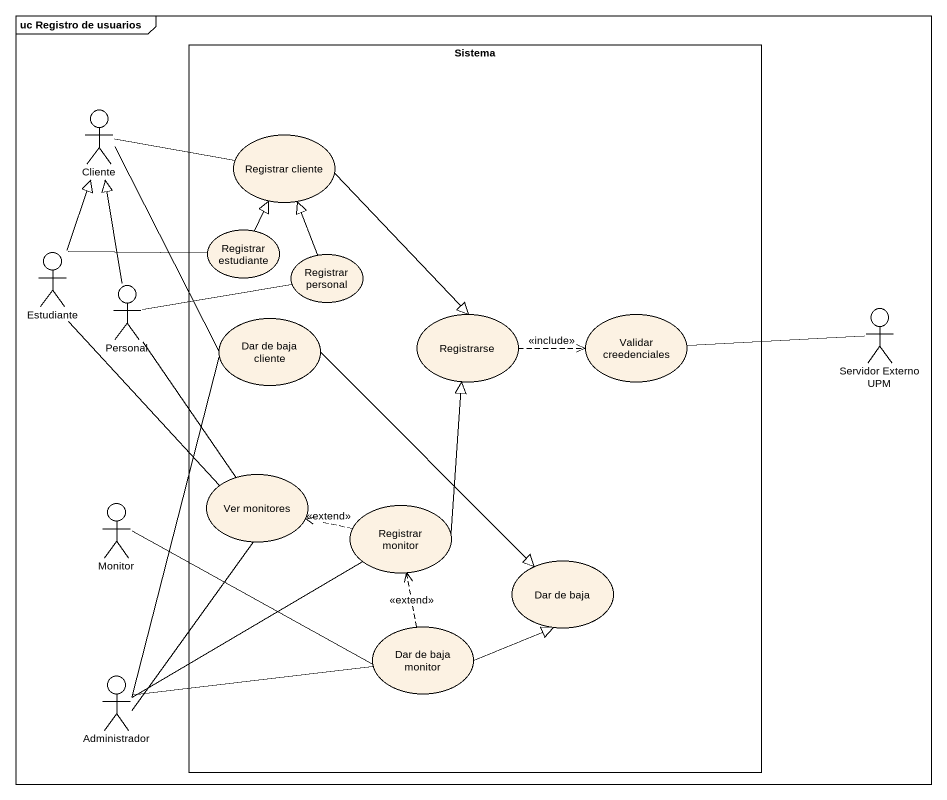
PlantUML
@startuml
mainframe uc Registro de usuarios
rectangle Sistema {
  usecase "Registrar cliente" as Registrar_cliente
  usecase "Registrar estudiante" as Registrar_estudiante
  usecase "Registrar personal" as Registrar_personal
  usecase "Dar de baja cliente" as Dar_de_baja_cliente
  usecase Registrarse
  usecase "Validar creedenciales" as Validar_creedenciales
  usecase "Ver monitores" as Ver_monitores
  usecase "Registrar monitor" as Registrar_monitor
  usecase "Dar de baja" as Dar_de_baja
  usecase "Dar de baja monitor" as Dar_de_baja_monitor
}
actor Cliente
actor Estudiante
actor Personal
actor "Servidor Externo UPM" as Servidor_Externo_UPM
actor Monitor
actor Administrador
Cliente -right- Registrar_cliente
Cliente -- Dar_de_baja_cliente
Registrar_cliente --|> Registrarse
Registrar_estudiante -up-|> Registrar_cliente
Estudiante -up-|> Cliente
Estudiante -right- Registrar_estudiante
Estudiante -- Ver_monitores
Registrar_personal -up-|> Registrar_cliente
Personal -up-|> Cliente
Personal -right- Registrar_personal
Personal -- Ver_monitores
Dar_de_baja_cliente --|> Dar_de_baja
Registrarse .right.> Validar_creedenciales : <<include>>
Validar_creedenciales -right- Servidor_Externo_UPM
Monitor -right- Dar_de_baja_monitor
Registrar_monitor -up-|> Registrarse
Registrar_monitor .left.> Ver_monitores : <<extend>>
Dar_de_baja_monitor .up.> Registrar_monitor : <<extend>>
Dar_de_baja_monitor -right-|> Dar_de_baja
Administrador -up- Dar_de_baja_cliente
Administrador -up- Ver_monitores
Administrador -up- Registrar_monitor
Administrador -right- Dar_de_baja_monitor
@enduml
